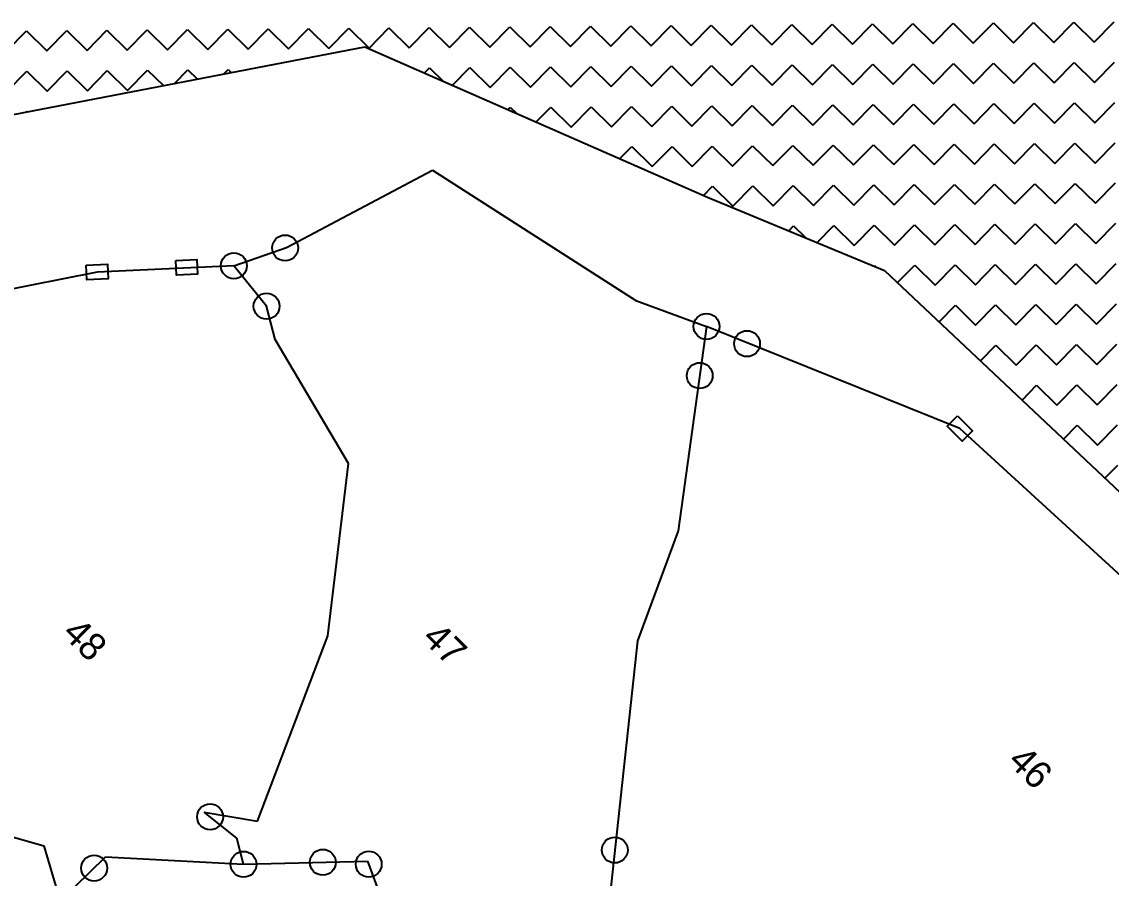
# Model space of a CAD drawing. Header units: metres. Extents: x 342804 to 346854, y 1762918 to 1765966.
# Drawn here: x 345656.1 to 346013.9, y 1764193.2 to 1764474.3 of the extents above; entities that cross this region are included whole.
import ezdxf

# ---------------------------------------------------------------- set-up
doc = ezdxf.new("R2010")
doc.units = ezdxf.units.M
doc.header["$MEASUREMENT"] = 0
for name, color, linetype in [('POLY_HATCH', 12, 'Continuous'), ('POLY_PARCEL', 6, 'Continuous'), ('TEXT_PARCEL', 7, 'Continuous')]:
    doc.layers.add(name, color=color, linetype=linetype)
doc.styles.add('TEXT_MAP', font='')
doc.styles.get('TEXT_MAP').set_extended_font_data('Kruti Dev 050')

msp = doc.modelspace()

# ---------------------------------------------------------------- linework, layer by layer
for points in [[(345706.7, 1764395.95), (345713.64, 1764396.27), (345713.86, 1764391.47), (345706.92, 1764391.15)], [(345677.29, 1764394.44), (345684.23, 1764394.76), (345684.45, 1764389.96), (345677.51, 1764389.64)], [(345963.36, 1764344.97), (345968.31, 1764340.1), (345964.94, 1764336.68), (345959.99, 1764341.55)]]:
    msp.add_lwpolyline(points, close=True)
for centre in [(345742.58, 1764400.09), (345725.76, 1764394.25), (345736.51, 1764380.96), (345880.99, 1764374.34), (345894.27, 1764368.68), (345878.74, 1764358.18), (345717.94, 1764213.36), (345850.84, 1764202.45), (345754.96, 1764198.43), (345679.87, 1764196.51), (345728.93, 1764197.77), (345770.04, 1764197.8)]:
    msp.add_circle(centre, 4.25)
at = {"layer": 'POLY_HATCH', "linetype": 'Continuous'}
for p, q in [((346008.28, 1764467.67), (346014.85, 1764474.34)), ((345651.07, 1764464.74), (345657.63, 1764471.41)), ((345657.63, 1764471.41), (345664.3, 1764464.85)), ((345664.3, 1764464.85), (345670.86, 1764471.52)), ((345670.86, 1764471.52), (345677.53, 1764464.96)), ((345677.53, 1764464.96), (345684.09, 1764471.63)), ((345684.09, 1764471.63), (345690.76, 1764465.06)), ((345690.76, 1764465.06), (345697.32, 1764471.73)), ((345697.32, 1764471.73), (345703.99, 1764465.17)), ((345703.99, 1764465.17), (345710.55, 1764471.84)), ((345710.55, 1764471.84), (345717.22, 1764465.28)), ((345717.22, 1764465.28), (345723.78, 1764471.95)), ((345723.78, 1764471.95), (345730.45, 1764465.39)), ((345730.45, 1764465.39), (345737.01, 1764472.06)), ((345737.01, 1764472.06), (345743.68, 1764465.5)), ((345743.68, 1764465.5), (345750.24, 1764472.17)), ((345750.24, 1764472.17), (345756.91, 1764465.61)), ((345756.91, 1764465.61), (345763.47, 1764472.28)), ((345763.47, 1764472.28), (345770.14, 1764465.72)), ((345770.14, 1764465.72), (345776.7, 1764472.38)), ((345776.7, 1764472.38), (345783.37, 1764465.82)), ((345783.37, 1764465.82), (345789.93, 1764472.49)), ((345789.93, 1764472.49), (345796.6, 1764465.93)), ((345796.6, 1764465.93), (345803.16, 1764472.6)), ((345803.16, 1764472.6), (345809.83, 1764466.04)), ((345809.83, 1764466.04), (345816.39, 1764472.71)), ((345816.39, 1764472.71), (345823.06, 1764466.15)), ((345823.06, 1764466.15), (345829.62, 1764472.82)), ((345829.62, 1764472.82), (345836.29, 1764466.26)), ((345836.29, 1764466.26), (345842.85, 1764472.93)), ((345842.85, 1764472.93), (345849.52, 1764466.37)), ((345849.52, 1764466.37), (345856.08, 1764473.04)), ((345856.08, 1764473.04), (345862.75, 1764466.48)), ((345862.75, 1764466.48), (345869.31, 1764473.14)), ((345869.31, 1764473.14), (345875.98, 1764466.58)), ((345875.98, 1764466.58), (345882.54, 1764473.25)), ((345882.54, 1764473.25), (345889.21, 1764466.69)), ((345889.21, 1764466.69), (345895.77, 1764473.36)), ((345895.77, 1764473.36), (345902.44, 1764466.8)), ((345902.44, 1764466.8), (345909, 1764473.47)), ((345909, 1764473.47), (345915.67, 1764466.91)), ((345915.67, 1764466.91), (345922.23, 1764473.58)), ((345922.23, 1764473.58), (345928.9, 1764467.02)), ((345928.9, 1764467.02), (345935.46, 1764473.69)), ((345935.46, 1764473.69), (345942.13, 1764467.13)), ((345942.13, 1764467.13), (345948.69, 1764473.8)), ((345948.69, 1764473.8), (345955.36, 1764467.24)), ((345955.36, 1764467.24), (345961.93, 1764473.9)), ((345961.93, 1764473.9), (345968.59, 1764467.34)), ((345968.59, 1764467.34), (345975.16, 1764474.01)), ((345975.16, 1764474.01), (345981.82, 1764467.45)), ((345981.82, 1764467.45), (345988.39, 1764474.12)), ((345988.39, 1764474.12), (345995.05, 1764467.56)), ((345995.05, 1764467.56), (346001.62, 1764474.23)), ((346001.62, 1764474.23), (346008.28, 1764467.67)), ((345876.09, 1764453.35), (345882.65, 1764460.02)), ((345882.65, 1764460.02), (345889.32, 1764453.46)), ((345889.32, 1764453.46), (345895.88, 1764460.13)), ((345895.88, 1764460.13), (345902.55, 1764453.57)), ((345902.55, 1764453.57), (345909.11, 1764460.24)), ((345909.11, 1764460.24), (345915.78, 1764453.68)), ((345915.78, 1764453.68), (345922.34, 1764460.35)), ((345922.34, 1764460.35), (345929.01, 1764453.79)), ((345929.01, 1764453.79), (345935.57, 1764460.46)), ((345935.57, 1764460.46), (345942.24, 1764453.9)), ((345942.24, 1764453.9), (345948.8, 1764460.57)), ((345948.8, 1764460.57), (345955.47, 1764454.01)), ((345955.47, 1764454.01), (345962.03, 1764460.67)), ((345962.03, 1764460.67), (345968.7, 1764454.11)), ((345968.7, 1764454.11), (345975.26, 1764460.78)), ((345975.26, 1764460.78), (345981.93, 1764454.22)), ((345981.93, 1764454.22), (345988.49, 1764460.89)), ((345988.49, 1764460.89), (345995.16, 1764454.33)), ((345995.16, 1764454.33), (346001.72, 1764461)), ((346001.72, 1764461), (346008.39, 1764454.44)), ((346008.39, 1764454.44), (346014.95, 1764461.11)), ((345651.18, 1764451.51), (345657.74, 1764458.18)), ((345657.74, 1764458.18), (345664.41, 1764451.62)), ((345664.41, 1764451.62), (345670.97, 1764458.29)), ((345670.97, 1764458.29), (345677.64, 1764451.73)), ((345677.64, 1764451.73), (345684.2, 1764458.4)), ((345684.2, 1764458.4), (345690.87, 1764451.83)), ((345690.87, 1764451.83), (345697.43, 1764458.5)), ((345697.43, 1764458.5), (345702.6, 1764453.42)), ((345706.25, 1764454.13), (345710.66, 1764458.61)), ((345710.66, 1764458.61), (345713.75, 1764455.57)), ((345722.43, 1764457.24), (345723.89, 1764458.72)), ((345723.89, 1764458.72), (345724.91, 1764457.72)), ((345788.38, 1764457.57), (345790.04, 1764459.26)), ((345790.04, 1764459.26), (345794.49, 1764454.89)), ((345797.54, 1764453.55), (345803.27, 1764459.37)), ((345803.27, 1764459.37), (345809.94, 1764452.81)), ((345809.94, 1764452.81), (345816.5, 1764459.48)), ((345816.5, 1764459.48), (345823.17, 1764452.92)), ((345823.17, 1764452.92), (345829.73, 1764459.59)), ((345829.73, 1764459.59), (345836.4, 1764453.03)), ((345836.4, 1764453.03), (345842.96, 1764459.7)), ((345842.96, 1764459.7), (345849.63, 1764453.14)), ((345849.63, 1764453.14), (345856.19, 1764459.81)), ((345856.19, 1764459.81), (345862.86, 1764453.25)), ((345862.86, 1764453.25), (345869.42, 1764459.91)), ((345869.42, 1764459.91), (345876.09, 1764453.35)), ((345815.87, 1764445.5), (345816.61, 1764446.25)), ((345816.61, 1764446.25), (345818.58, 1764444.31)), ((345825.04, 1764441.48), (345829.84, 1764446.36)), ((345829.84, 1764446.36), (345836.51, 1764439.8)), ((345836.51, 1764439.8), (345843.07, 1764446.47)), ((345843.07, 1764446.47), (345849.74, 1764439.91)), ((345849.74, 1764439.91), (345856.3, 1764446.58)), ((345856.3, 1764446.58), (345862.97, 1764440.02)), ((345862.97, 1764440.02), (345869.53, 1764446.68)), ((345869.53, 1764446.68), (345876.2, 1764440.12)), ((345876.2, 1764440.12), (345882.76, 1764446.79)), ((345882.76, 1764446.79), (345889.43, 1764440.23)), ((345889.43, 1764440.23), (345895.99, 1764446.9)), ((345895.99, 1764446.9), (345902.66, 1764440.34)), ((345902.66, 1764440.34), (345909.22, 1764447.01)), ((345909.22, 1764447.01), (345915.89, 1764440.45)), ((345915.89, 1764440.45), (345922.45, 1764447.12)), ((345922.45, 1764447.12), (345929.12, 1764440.56)), ((345929.12, 1764440.56), (345935.68, 1764447.23)), ((345935.68, 1764447.23), (345942.35, 1764440.67)), ((345942.35, 1764440.67), (345948.91, 1764447.34)), ((345948.91, 1764447.34), (345955.58, 1764440.77)), ((345955.58, 1764440.77), (345962.14, 1764447.44)), ((345962.14, 1764447.44), (345968.81, 1764440.88)), ((345968.81, 1764440.88), (345975.37, 1764447.55)), ((345975.37, 1764447.55), (345982.04, 1764440.99)), ((345982.04, 1764440.99), (345988.6, 1764447.66)), ((345988.6, 1764447.66), (345995.27, 1764441.1)), ((345995.27, 1764441.1), (346001.83, 1764447.77)), ((346001.83, 1764447.77), (346008.5, 1764441.21)), ((346008.5, 1764441.21), (346015.06, 1764447.88)), ((345657.7, 1764444.79), (345657.85, 1764444.95)), ((345657.85, 1764444.95), (345657.96, 1764444.84)), ((345852.53, 1764429.41), (345856.41, 1764433.35)), ((345856.41, 1764433.35), (345863.08, 1764426.79)), ((345863.08, 1764426.79), (345869.64, 1764433.45)), ((345869.64, 1764433.45), (345876.31, 1764426.89)), ((345876.31, 1764426.89), (345882.87, 1764433.56)), ((345882.87, 1764433.56), (345889.54, 1764427)), ((345889.54, 1764427), (345896.1, 1764433.67)), ((345896.1, 1764433.67), (345902.77, 1764427.11)), ((345902.77, 1764427.11), (345909.33, 1764433.78)), ((345909.33, 1764433.78), (345916, 1764427.22)), ((345916, 1764427.22), (345922.56, 1764433.89)), ((345922.56, 1764433.89), (345929.23, 1764427.33)), ((345929.23, 1764427.33), (345935.79, 1764434)), ((345935.79, 1764434), (345942.46, 1764427.44)), ((345942.46, 1764427.44), (345949.02, 1764434.11)), ((345949.02, 1764434.11), (345955.69, 1764427.54)), ((345955.69, 1764427.54), (345962.25, 1764434.21)), ((345962.25, 1764434.21), (345968.92, 1764427.65)), ((345968.92, 1764427.65), (345975.48, 1764434.32)), ((345975.48, 1764434.32), (345982.15, 1764427.76)), ((345982.15, 1764427.76), (345988.71, 1764434.43)), ((345988.71, 1764434.43), (345995.38, 1764427.87)), ((345995.38, 1764427.87), (346001.94, 1764434.54)), ((346001.94, 1764434.54), (346008.61, 1764427.98)), ((346008.61, 1764427.98), (346015.17, 1764434.65)), ((345916.11, 1764413.99), (345922.67, 1764420.66)), ((345922.67, 1764420.66), (345929.34, 1764414.1)), ((345929.34, 1764414.1), (345935.9, 1764420.77)), ((345935.9, 1764420.77), (345942.57, 1764414.21)), ((345942.57, 1764414.21), (345949.13, 1764420.88)), ((345949.13, 1764420.88), (345955.8, 1764414.31)), ((345955.8, 1764414.31), (345962.36, 1764420.98)), ((345962.36, 1764420.98), (345969.03, 1764414.42)), ((345969.03, 1764414.42), (345975.59, 1764421.09)), ((345975.59, 1764421.09), (345982.26, 1764414.53)), ((345982.26, 1764414.53), (345988.82, 1764421.2)), ((345988.82, 1764421.2), (345995.49, 1764414.64)), ((345995.49, 1764414.64), (346002.05, 1764421.31)), ((346002.05, 1764421.31), (346008.72, 1764414.75)), ((346008.72, 1764414.75), (346015.28, 1764421.42)), ((345880.03, 1764417.34), (345882.98, 1764420.33)), ((345882.98, 1764420.33), (345889.65, 1764413.77)), ((345889.65, 1764413.77), (345896.21, 1764420.44)), ((345896.21, 1764420.44), (345902.88, 1764413.88)), ((345902.88, 1764413.88), (345909.44, 1764420.55)), ((345909.44, 1764420.55), (345916.11, 1764413.99)), ((345908, 1764405.75), (345909.55, 1764407.32)), ((345909.55, 1764407.32), (345913.43, 1764403.5)), ((345917.33, 1764401.89), (345922.78, 1764407.43)), ((345922.78, 1764407.43), (345929.45, 1764400.87)), ((345929.45, 1764400.87), (345936.01, 1764407.54)), ((345936.01, 1764407.54), (345942.68, 1764400.98)), ((345942.68, 1764400.98), (345949.24, 1764407.65)), ((345949.24, 1764407.65), (345955.91, 1764401.08)), ((345955.91, 1764401.08), (345962.47, 1764407.75)), ((345962.47, 1764407.75), (345969.14, 1764401.19)), ((345969.14, 1764401.19), (345975.7, 1764407.86)), ((345975.7, 1764407.86), (345982.37, 1764401.3)), ((345982.37, 1764401.3), (345988.93, 1764407.97)), ((345988.93, 1764407.97), (345995.6, 1764401.41)), ((345995.6, 1764401.41), (346002.16, 1764408.08)), ((346002.16, 1764408.08), (346008.83, 1764401.52)), ((346008.83, 1764401.52), (346015.39, 1764408.19)), ((345935.99, 1764394.18), (345936.12, 1764394.31)), ((345936.12, 1764394.31), (345936.43, 1764394)), ((345943.74, 1764388.71), (345949.35, 1764394.42)), ((345949.35, 1764394.42), (345956.02, 1764387.85)), ((345956.02, 1764387.85), (345962.58, 1764394.52)), ((345962.58, 1764394.52), (345969.25, 1764387.96)), ((345969.25, 1764387.96), (345975.81, 1764394.63)), ((345975.81, 1764394.63), (345982.48, 1764388.07)), ((345982.48, 1764388.07), (345989.04, 1764394.74)), ((345989.04, 1764394.74), (345995.71, 1764388.18)), ((345995.71, 1764388.18), (346002.27, 1764394.85)), ((346002.27, 1764394.85), (346008.94, 1764388.29)), ((346008.94, 1764388.29), (346015.5, 1764394.96)), ((345957.35, 1764375.87), (345962.68, 1764381.29)), ((345962.68, 1764381.29), (345969.35, 1764374.73)), ((345969.35, 1764374.73), (345975.91, 1764381.4)), ((345975.91, 1764381.4), (345982.58, 1764374.84)), ((345982.58, 1764374.84), (345989.14, 1764381.51)), ((345989.14, 1764381.51), (345995.81, 1764374.95)), ((345995.81, 1764374.95), (346002.37, 1764381.62)), ((346002.37, 1764381.62), (346009.04, 1764375.06)), ((346009.04, 1764375.06), (346015.61, 1764381.73)), ((345970.96, 1764363.03), (345976.02, 1764368.17)), ((345976.02, 1764368.17), (345982.69, 1764361.61)), ((345982.69, 1764361.61), (345989.25, 1764368.28)), ((345989.25, 1764368.28), (345995.92, 1764361.72)), ((345995.92, 1764361.72), (346002.48, 1764368.39)), ((346002.48, 1764368.39), (346009.15, 1764361.83)), ((346009.15, 1764361.83), (346015.71, 1764368.5)), ((345984.58, 1764350.18), (345989.36, 1764355.05)), ((345989.36, 1764355.05), (345996.03, 1764348.49)), ((345996.03, 1764348.49), (346002.59, 1764355.16)), ((346002.59, 1764355.16), (346009.26, 1764348.6)), ((346009.26, 1764348.6), (346015.82, 1764355.27)), ((345998.19, 1764337.34), (346002.7, 1764341.93)), ((346002.7, 1764341.93), (346009.37, 1764335.37)), ((346009.37, 1764335.37), (346015.93, 1764342.04)), ((346011.8, 1764324.5), (346016.04, 1764328.81))]:
    msp.add_line(p, q, dxfattribs=at)
at = {"layer": 'POLY_HATCH'}
for p, q in [((345636.4, 1764440.7), (345768.82, 1764466.16)), ((345768.82, 1764466.16), (345881.3, 1764416.78)), ((345881.3, 1764416.78), (345939.46, 1764392.75)), ((345939.46, 1764392.75), (346036.82, 1764300.9))]:
    msp.add_line(p, q, dxfattribs=at)
at = {"layer": 'POLY_PARCEL'}
for p, q in [((345743.03, 1764400.25), (345790.94, 1764425.61)), ((345790.94, 1764425.61), (345790.94, 1764425.61)), ((345790.94, 1764425.61), (345857.75, 1764382.82)), ((345725.76, 1764394.25), (345743.03, 1764400.25)), ((345680.87, 1764392.2), (345638.85, 1764383.81)), ((345725.76, 1764394.25), (345680.87, 1764392.2)), ((345736.51, 1764380.96), (345725.76, 1764394.25)), ((345857.75, 1764382.82), (345880.99, 1764374.34)), ((345739.35, 1764370.01), (345736.51, 1764380.96)), ((345880.99, 1764374.34), (345871.65, 1764307.19)), ((345964.15, 1764340.83), (345880.99, 1764374.34)), ((345763.37, 1764329.39), (345739.35, 1764370.01)), ((346048.23, 1764263.75), (345964.15, 1764340.83)), ((345756.67, 1764272.77), (345763.37, 1764329.39)), ((345871.65, 1764307.19), (345858.27, 1764271.18)), ((345871.65, 1764307.19), (345871.65, 1764307.19)), ((345733.56, 1764211.91), (345756.67, 1764272.77)), ((345858.27, 1764271.18), (345849.19, 1764187.23)), ((345610.8, 1764218.83), (345663.39, 1764203.8)), ((345726.75, 1764206.37), (345716.05, 1764214.86)), ((345716.05, 1764214.86), (345733.56, 1764211.91)), ((345728.93, 1764197.77), (345726.75, 1764206.37)), ((345663.39, 1764203.8), (345668.69, 1764185.66)), ((345668.69, 1764185.66), (345683.65, 1764200.18)), ((345683.65, 1764200.18), (345728.93, 1764197.77)), ((345728.93, 1764197.77), (345769.68, 1764198.81)), ((345769.68, 1764198.81), (345773.89, 1764187.18))]:
    msp.add_line(p, q, dxfattribs=at)

# ---------------------------------------------------------------- texts
at = {"layer": 'TEXT_PARCEL', "style": 'TEXT_MAP'}
for s, p in [('48', (345669.04, 1764273.14)), ('47', (345787.18, 1764271.56)), ('46', (345979.49, 1764231.17))]:
    msp.add_text(s, height=8.981, rotation=315.47, dxfattribs=at).set_placement(p)

doc.saveas('drawing.dxf')
